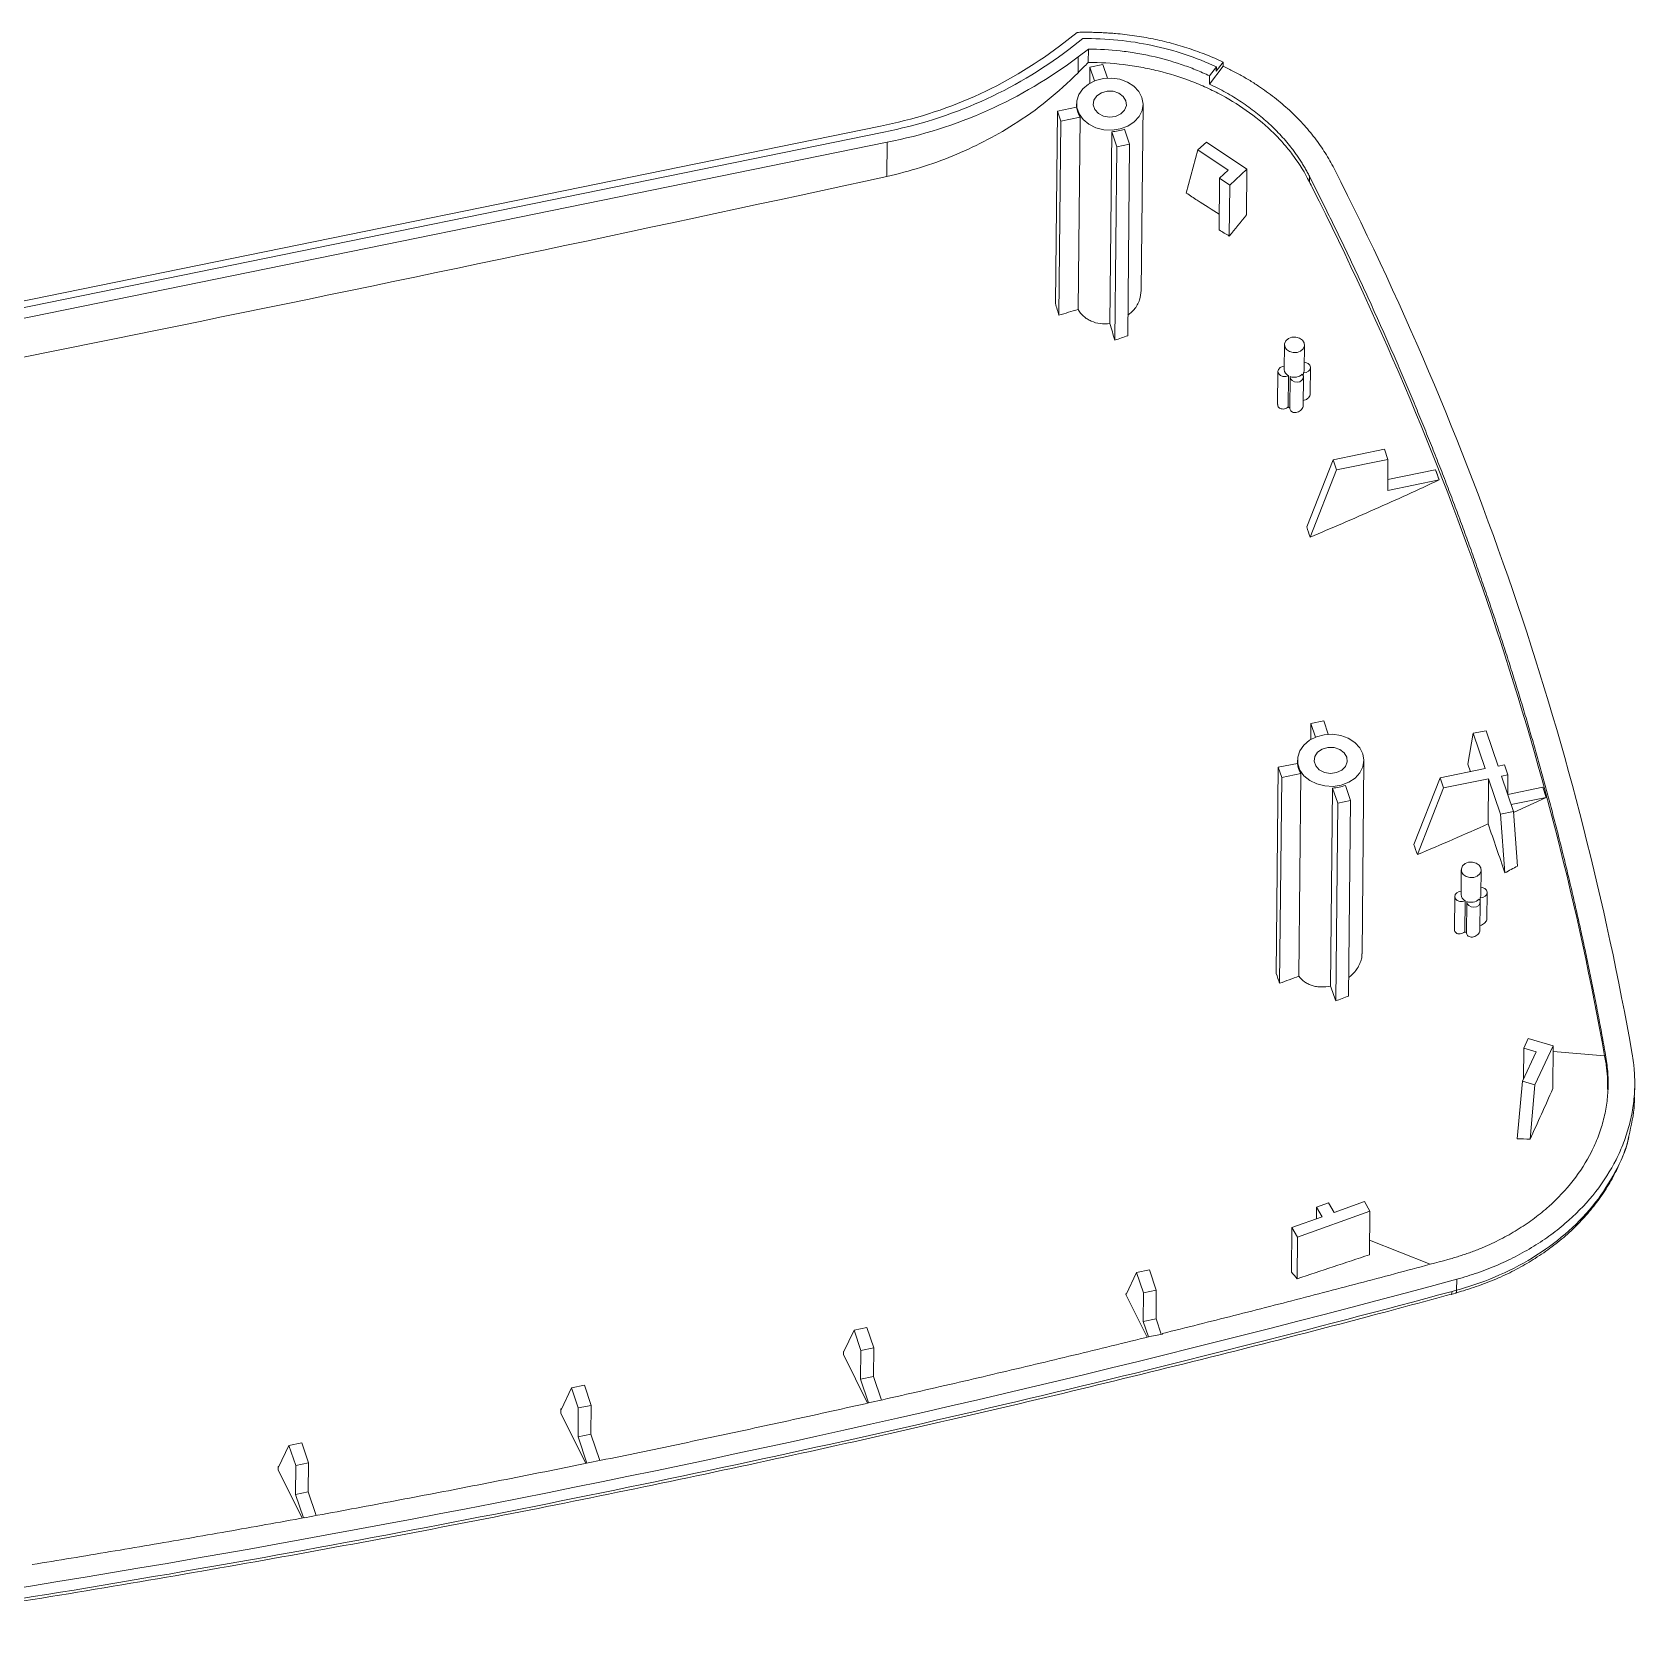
# Model space of a CAD drawing. Header units: inches. Extents: x 1813 to 4686, y 284 to 889.
# Drawn here: x 2508.6 to 2593, y 420.2 to 505.2 of the extents above; entities that cross this region are included whole.
import ezdxf

# ---------------------------------------------------------------- set-up
doc = ezdxf.new("R2010")
doc.units = ezdxf.units.IN
doc.header["$LTSCALE"] = 15

msp = doc.modelspace()

# ---------------------------------------------------------------- linework, layer by layer
at = {"color": 7, "linetype": 'Continuous', "lineweight": 15}
for p, q in [((2563.645, 505.209), (2562.707, 504.48)), ((2563.203, 504.305), (2563.944, 504.881)), ((2563.696, 503.913), (2564.235, 504.332)), ((2564.228, 503.626), (2564.235, 504.332)), ((2563.688, 503.079), (2563.696, 503.913)), ((2564.309, 502.531), (2564.318, 503.376)), ((2564.318, 503.376), (2564.994, 503.515)), ((2564.318, 503.376), (2564.561, 502.655)), ((2564.994, 503.515), (2565.234, 502.802)), ((2571.33, 503.428), (2570.615, 502.485)), ((2570.977, 503.39), (2570.619, 502.919)), ((2570.975, 503.173), (2571.332, 503.645)), ((2570.975, 503.173), (2570.977, 503.39)), ((2571.33, 503.428), (2571.332, 503.645)), ((2570.619, 502.919), (2570.615, 502.485)), ((2563.614, 501.448), (2563.612, 501.271)), ((2567.017, 491.607), (2567.114, 501.413)), ((2562.501, 490.919), (2562.601, 501.065)), ((2562.601, 501.065), (2563.616, 501.272)), ((2562.601, 501.065), (2562.78, 500.533)), ((2562.679, 490.302), (2562.78, 500.533)), ((2562.78, 500.533), (2563.795, 500.74)), ((2563.695, 490.612), (2563.795, 500.74)), ((2553.276, 500.271), (2480.921, 485.511)), ((2481.102, 485.196), (2553.457, 499.956)), ((2565.364, 489.868), (2565.463, 499.972)), ((2565.463, 499.972), (2565.732, 499.174)), ((2566.14, 500.11), (2566.409, 499.312)), ((2481.281, 484.663), (2553.636, 499.424)), ((2553.636, 499.424), (2553.619, 497.621)), ((2565.631, 488.986), (2565.732, 499.174)), ((2565.732, 499.174), (2566.409, 499.312)), ((2566.309, 489.222), (2566.409, 499.312)), ((2569.394, 496.74), (2569.998, 499.01)), ((2570.449, 499.428), (2569.998, 499.01)), ((2569.998, 499.01), (2571.602, 497.94)), ((2572.588, 498.001), (2570.449, 499.428)), ((2571.685, 497.165), (2572.588, 498.001)), ((2572.565, 495.596), (2572.588, 498.001)), ((2571.123, 494.794), (2571.15, 497.522)), ((2571.602, 497.94), (2571.15, 497.522)), ((2571.15, 497.522), (2571.685, 497.165)), ((2571.659, 494.476), (2571.685, 497.165)), ((2575.879, 497.629), (2575.876, 497.339)), ((2574.569, 488.75), (2574.557, 487.45)), ((2575.606, 487.439), (2575.619, 488.74)), ((2574.224, 487.344), (2574.207, 485.6)), ((2574.755, 485.46), (2574.771, 487.113)), ((2574.866, 487.049), (2574.85, 485.41)), ((2575.551, 485.548), (2575.566, 487.042)), ((2575.559, 487.098), (2575.561, 487.274)), ((2575.926, 486.178), (2575.939, 487.545)), ((2575.736, 479.144), (2577.133, 482.685)), ((2579.84, 483.237), (2577.133, 482.685)), ((2577.133, 482.685), (2577.312, 482.153)), ((2577.312, 482.153), (2580.019, 482.705)), ((2579.84, 483.237), (2580.019, 482.705)), ((2580.019, 482.705), (2580.003, 481.07)), ((2575.912, 478.605), (2577.312, 482.153)), ((2580.009, 481.64), (2582.504, 482.149)), ((2582.531, 482.161), (2582.504, 482.149)), ((2582.504, 482.149), (2582.531, 482.154)), ((2582.531, 482.154), (2582.531, 482.161)), ((2582.531, 482.154), (2582.71, 481.622)), ((2580.003, 481.07), (2582.71, 481.622)), ((2575.947, 467.946), (2575.956, 468.791)), ((2576.632, 468.929), (2575.956, 468.791)), ((2575.956, 468.791), (2576.199, 468.069)), ((2576.872, 468.216), (2576.632, 468.929)), ((2584.223, 466.646), (2584.515, 468.27)), ((2585.192, 468.408), (2584.515, 468.27)), ((2584.515, 468.27), (2585.142, 466.408)), ((2585.818, 466.546), (2585.192, 468.408)), ((2575.254, 466.686), (2574.239, 466.479)), ((2575.252, 466.862), (2575.25, 466.686)), ((2578.651, 456.651), (2578.752, 466.828)), ((2584.223, 466.646), (2584.359, 466.248)), ((2586.157, 466.615), (2585.818, 466.546)), ((2586.157, 466.615), (2586.336, 466.083)), ((2574.132, 455.619), (2574.239, 466.479)), ((2574.239, 466.479), (2574.418, 465.947)), ((2574.311, 455.095), (2574.418, 465.947)), ((2574.418, 465.947), (2575.433, 466.154)), ((2575.328, 455.471), (2575.433, 466.154)), ((2581.383, 462.402), (2582.773, 465.925)), ((2585.142, 466.408), (2582.773, 465.925)), ((2582.773, 465.925), (2582.952, 465.392)), ((2582.952, 465.392), (2585.321, 465.876)), ((2585.321, 465.876), (2585.297, 463.497)), ((2585.321, 465.876), (2585.947, 464.013)), ((2585.997, 466.014), (2586.336, 466.083)), ((2586.624, 464.151), (2585.997, 466.014)), ((2586.336, 466.083), (2586.325, 465.039)), ((2576.998, 454.949), (2577.101, 465.386)), ((2577.101, 465.386), (2577.37, 464.588)), ((2578.047, 464.726), (2577.778, 465.524)), ((2581.566, 461.878), (2582.952, 465.392)), ((2586.326, 465.051), (2588.171, 465.427)), ((2586.501, 464.518), (2588.35, 464.895)), ((2586.628, 464.102), (2588.35, 464.895)), ((2588.171, 465.427), (2588.35, 464.895)), ((2577.267, 454.166), (2577.37, 464.588)), ((2577.37, 464.588), (2578.047, 464.726)), ((2577.945, 454.426), (2578.047, 464.726)), ((2585.947, 464.013), (2586.624, 464.151)), ((2586.182, 460.915), (2585.947, 464.013)), ((2586.842, 461.274), (2586.624, 464.151)), ((2583.88, 461.081), (2583.867, 459.781)), ((2584.917, 459.771), (2584.93, 461.071)), ((2585.236, 458.513), (2585.249, 459.876)), ((2583.534, 459.676), (2583.517, 457.929)), ((2584.065, 457.802), (2584.081, 459.445)), ((2584.176, 459.38), (2584.16, 457.755)), ((2584.862, 457.901), (2584.876, 459.373)), ((2584.869, 459.43), (2584.871, 459.606)), ((2587.41, 452.193), (2587.169, 451.678)), ((2588.724, 451.808), (2587.41, 452.193)), ((2587.826, 451.486), (2587.102, 449.94)), ((2587.153, 450.05), (2587.169, 451.678)), ((2587.169, 451.678), (2587.826, 451.486)), ((2587.759, 449.748), (2588.724, 451.808)), ((2588.702, 449.554), (2588.724, 451.808)), ((2591.501, 451.204), (2591.498, 450.915)), ((2586.83, 446.904), (2587.102, 449.94)), ((2587.102, 449.94), (2587.759, 449.748)), ((2587.502, 446.882), (2587.759, 449.748)), ((2593.014, 449.187), (2593.019, 449.759)), ((2577.185, 443.018), (2578.774, 443.589)), ((2578.774, 443.589), (2579.068, 443.089)), ((2574.962, 442.219), (2576.55, 442.79)), ((2579.068, 443.089), (2575.256, 441.719)), ((2576.25, 442.682), (2576.256, 443.29)), ((2576.256, 443.29), (2576.892, 443.518)), ((2576.55, 442.79), (2576.256, 443.29)), ((2576.892, 443.518), (2577.185, 443.018)), ((2579.045, 440.794), (2579.068, 443.089)), ((2574.939, 439.864), (2574.962, 442.219)), ((2575.256, 441.719), (2574.962, 442.219)), ((2575.234, 439.53), (2575.256, 441.719)), ((2566.778, 439.853), (2566.227, 438.699)), ((2566.778, 439.853), (2567.455, 439.992)), ((2567.136, 438.789), (2566.778, 439.853)), ((2567.455, 439.992), (2567.813, 438.927)), ((2583.638, 439.5), (2583.632, 438.921)), ((2566.214, 438.737), (2566.248, 438.743)), ((2566.214, 438.692), (2566.214, 438.737)), ((2566.227, 438.699), (2566.214, 438.737)), ((2567.332, 436.444), (2566.214, 438.692)), ((2567.121, 437.272), (2567.136, 438.789)), ((2567.813, 438.927), (2567.136, 438.789)), ((2567.813, 438.927), (2567.798, 437.411)), ((2583.348, 438.7), (2583.587, 438.766)), ((2551.891, 436.817), (2551.339, 435.662)), ((2551.891, 436.817), (2552.567, 436.955)), ((2552.249, 435.752), (2551.891, 436.817)), ((2552.567, 436.955), (2552.925, 435.89)), ((2567.798, 437.411), (2567.121, 437.272)), ((2567.121, 437.272), (2567.395, 436.459)), ((2568.071, 436.599), (2567.798, 437.411)), ((2567.464, 436.475), (2568.141, 436.613)), ((2568.141, 436.613), (2568.132, 436.64)), ((2568.132, 436.611), (2568.132, 436.64)), ((2551.325, 435.525), (2551.327, 435.7)), ((2552.592, 432.97), (2551.325, 435.525)), ((2551.327, 435.7), (2551.36, 435.707)), ((2551.339, 435.662), (2551.327, 435.7)), ((2552.234, 434.236), (2552.249, 435.752)), ((2552.249, 435.752), (2552.925, 435.89)), ((2552.925, 435.89), (2552.91, 434.374)), ((2552.91, 434.374), (2552.234, 434.236)), ((2552.234, 434.236), (2552.655, 432.983)), ((2553.327, 433.135), (2552.91, 434.374)), ((2536.452, 432.625), (2537.003, 433.78)), ((2537.003, 433.78), (2537.68, 433.918)), ((2537.003, 433.78), (2537.361, 432.715)), ((2538.038, 432.853), (2537.68, 433.918)), ((2536.437, 432.446), (2536.439, 432.663)), ((2536.439, 432.663), (2536.473, 432.67)), ((2536.439, 432.663), (2536.452, 432.625)), ((2537.361, 432.715), (2537.346, 431.199)), ((2537.361, 432.715), (2538.038, 432.853)), ((2538.023, 431.337), (2538.038, 432.853)), ((2552.721, 433.012), (2553.397, 433.15)), ((2552.725, 432.998), (2552.721, 433.012)), ((2536.437, 432.446), (2537.751, 429.793)), ((2522.116, 430.743), (2522.792, 430.881)), ((2523.151, 429.817), (2522.792, 430.881)), ((2538.023, 431.337), (2537.346, 431.199)), ((2537.346, 431.199), (2537.815, 429.805)), ((2538.492, 429.943), (2538.023, 431.337)), ((2521.564, 429.588), (2522.116, 430.743)), ((2522.116, 430.743), (2522.474, 429.678)), ((2521.55, 429.455), (2521.552, 429.626)), ((2521.55, 429.455), (2522.81, 426.914)), ((2521.552, 429.626), (2521.586, 429.633)), ((2521.552, 429.626), (2521.564, 429.588)), ((2522.474, 429.678), (2522.459, 428.162)), ((2522.474, 429.678), (2523.151, 429.817)), ((2523.136, 428.3), (2523.151, 429.817)), ((2537.886, 429.819), (2538.562, 429.957)), ((2523.136, 428.3), (2522.459, 428.162)), ((2523.557, 427.048), (2523.136, 428.3)), ((2522.459, 428.162), (2522.875, 426.926)), ((2522.946, 426.938), (2522.95, 426.924)), ((2522.95, 426.924), (2523.627, 427.062))]:
    msp.add_line(p, q, dxfattribs=at)
at = {"color": 8, "linetype": 'Continuous', "lineweight": 15}
for p, q in [((2588.722, 451.507), (2591.433, 451.28)), ((2579.053, 441.557), (2582.244, 440.298))]:
    msp.add_line(p, q, dxfattribs=at)
at = {"color": 7, "linetype": 'Continuous', "lineweight": 15, "flags": 128}
for points in [[(2567.056, 501.776), (2566.891, 502.096), (2566.631, 502.374), (2566.291, 502.593), (2565.893, 502.739), (2565.461, 502.802), (2565.023, 502.78), (2564.607, 502.673), (2564.239, 502.487), (2563.941, 502.236), (2563.732, 501.933), (2563.626, 501.6), (2563.629, 501.255), (2563.742, 500.922), (2563.956, 500.62), (2564.258, 500.37), (2564.631, 500.186), (2565.049, 500.08), (2565.487, 500.059), (2565.917, 500.125), (2566.312, 500.272), (2566.648, 500.492), (2566.904, 500.772), (2567.062, 501.092), (2567.114, 501.434), (2567.056, 501.776)], [(2566.21, 501.603), (2566.072, 501.832), (2565.838, 502.006), (2565.541, 502.103), (2565.219, 502.109), (2564.917, 502.023), (2564.676, 501.857), (2564.527, 501.634), (2564.491, 501.383), (2564.574, 501.139), (2564.763, 500.934), (2565.033, 500.796), (2565.348, 500.744), (2565.665, 500.784), (2565.941, 500.912), (2566.14, 501.11), (2566.234, 501.351), (2566.21, 501.603)], [(2575.602, 488.848), (2575.512, 488.993), (2575.358, 489.1), (2575.164, 489.153), (2574.96, 489.144), (2574.776, 489.074), (2574.64, 488.954), (2574.574, 488.802), (2574.587, 488.641), (2574.677, 488.496), (2574.83, 488.389), (2575.024, 488.336), (2575.229, 488.346), (2575.413, 488.416), (2575.548, 488.536), (2575.615, 488.688), (2575.602, 488.848)], [(2575.561, 487.274), (2575.707, 487.289), (2575.832, 487.349), (2575.914, 487.445), (2575.939, 487.559), (2575.901, 487.672), (2575.808, 487.762), (2575.676, 487.814), (2575.61, 487.822)], [(2574.558, 487.616), (2574.456, 487.6), (2574.331, 487.54), (2574.249, 487.444), (2574.224, 487.33), (2574.262, 487.217), (2574.355, 487.127), (2574.487, 487.075), (2574.635, 487.07), (2574.771, 487.113), (2574.771, 487.113)], [(2574.867, 487.069), (2574.886, 486.954), (2574.964, 486.855), (2575.087, 486.791), (2575.232, 486.771), (2575.375, 486.8), (2575.489, 486.873), (2575.555, 486.976), (2575.56, 487.092), (2575.505, 487.199)], [(2578.694, 467.19), (2578.529, 467.51), (2578.269, 467.788), (2577.929, 468.007), (2577.53, 468.153), (2577.099, 468.217), (2576.661, 468.194), (2576.245, 468.087), (2575.877, 467.902), (2575.579, 467.65), (2575.37, 467.348), (2575.264, 467.014), (2575.267, 466.669), (2575.38, 466.336), (2575.594, 466.034), (2575.896, 465.784), (2576.268, 465.6), (2576.687, 465.494), (2577.125, 465.474), (2577.555, 465.539), (2577.95, 465.687), (2578.286, 465.907), (2578.542, 466.186), (2578.7, 466.507), (2578.752, 466.849), (2578.694, 467.19)], [(2577.848, 467.018), (2577.71, 467.246), (2577.476, 467.421), (2577.179, 467.517), (2576.857, 467.523), (2576.555, 467.438), (2576.314, 467.272), (2576.165, 467.048), (2576.129, 466.798), (2576.212, 466.553), (2576.401, 466.348), (2576.671, 466.21), (2576.986, 466.158), (2577.303, 466.199), (2577.579, 466.327), (2577.778, 466.524), (2577.872, 466.766), (2577.848, 467.018)], [(2584.912, 461.18), (2584.822, 461.325), (2584.669, 461.432), (2584.475, 461.484), (2584.27, 461.475), (2584.086, 461.405), (2583.951, 461.285), (2583.884, 461.133), (2583.897, 460.973), (2583.987, 460.828), (2584.141, 460.721), (2584.334, 460.668), (2584.539, 460.677), (2584.723, 460.747), (2584.858, 460.867), (2584.925, 461.019), (2584.912, 461.18)], [(2584.081, 459.445), (2583.945, 459.402), (2583.797, 459.407), (2583.666, 459.459), (2583.572, 459.549), (2583.535, 459.661), (2583.559, 459.775), (2583.641, 459.871), (2583.766, 459.932), (2583.868, 459.947)], [(2584.921, 460.154), (2584.986, 460.145), (2585.118, 460.093), (2585.211, 460.003), (2585.249, 459.891), (2585.225, 459.777), (2585.142, 459.681), (2585.017, 459.62), (2584.871, 459.606), (2584.871, 459.606)], [(2584.815, 459.531), (2584.871, 459.423), (2584.865, 459.307), (2584.799, 459.204), (2584.685, 459.131), (2584.542, 459.102), (2584.397, 459.122), (2584.274, 459.187), (2584.197, 459.286), (2584.177, 459.401)]]:
    msp.add_lwpolyline(points, dxfattribs=at)
at = {"color": 8, "linetype": 'Continuous', "lineweight": 15, "flags": 128}
msp.add_lwpolyline([(2583.586, 438.766), (2583.594, 438.769), (2583.61, 438.786), (2583.622, 438.818), (2583.63, 438.863), (2583.632, 438.921)], dxfattribs=at)
at = {"color": 7, "linetype": 'Continuous', "lineweight": 15}
for centre, radius, start, end in [((2548.936, 522.666), 22.812, 280.96924, 307.13547), ((2548.972, 523.097), 23.572, 280.96924, 307.13547), ((2549.006, 523.312), 24.333, 280.96924, 307.13547), ((2564.768, 501.364), 1.156, 184.54499, 212.65075), ((2565.381, 502.101), 2.131, 272.20571, 290.85395), ((2574.949, 487.463), 0.393, 181.98543, 243.07243), ((2575.082, 487.643), 0.613, 249.45242, 313.60724), ((2575.27, 487.444), 0.337, 329.75614, 359.22012), ((2576.406, 466.778), 1.156, 184.54499, 212.65075), ((2577.019, 467.516), 2.131, 272.20571, 290.85395), ((2584.259, 459.795), 0.393, 181.98543, 243.07243), ((2584.58, 459.775), 0.337, 329.75614, 359.22012), ((2584.392, 459.975), 0.613, 249.45242, 313.60724)]:
    msp.add_arc(centre, radius, start, end, dxfattribs=at)
for points, knots in [([(2563.645, 505.209), (2563.741, 505.211), (2563.934, 505.215), (2564.222, 505.215), (2564.51, 505.211), (2564.797, 505.203), (2565.085, 505.189), (2565.372, 505.171), (2565.897, 505.13), (2566.659, 505.041), (2567.642, 504.87), (2568.605, 504.644), (2569.387, 504.412), (2570, 504.2), (2570.452, 504.028), (2570.898, 503.844), (2571.187, 503.711), (2571.332, 503.645)], [0, 0, 0, 0, 0.0359, 0.071743, 0.107546, 0.143323, 0.179088, 0.214859, 0.250649, 0.376124, 0.501514, 0.625843, 0.750281, 0.812666, 0.875027, 0.937445, 1, 1, 1, 1]), ([(2570.619, 502.919), (2570.378, 503.032), (2570.132, 503.14), (2569.633, 503.34), (2569.381, 503.434), (2568.615, 503.693), (2568.091, 503.839), (2567.288, 504.018), (2567.016, 504.07), (2566.468, 504.162), (2566.19, 504.2), (2565.357, 504.294), (2564.797, 504.328), (2564.235, 504.332)], [0, 0, 0, 0, 0.125, 0.125, 0.25, 0.25, 0.5, 0.5, 0.625, 0.625, 0.75, 0.75, 1, 1, 1, 1]), ([(2575.876, 497.339), (2575.645, 497.8), (2575.372, 498.245), (2574.899, 498.889), (2574.73, 499.1), (2574.376, 499.508), (2574.191, 499.706), (2573.608, 500.281), (2573.185, 500.64), (2572.271, 501.31), (2571.777, 501.622), (2570.998, 502.041), (2570.732, 502.173), (2570.191, 502.42), (2569.916, 502.535), (2569.078, 502.854), (2568.501, 503.034), (2567.609, 503.253), (2567.306, 503.318), (2566.694, 503.429), (2566.388, 503.476), (2565.466, 503.587), (2564.849, 503.625), (2564.228, 503.626)], [0, 0, 0, 0, 0.125, 0.125, 0.1875, 0.1875, 0.25, 0.25, 0.375, 0.375, 0.5, 0.5, 0.5625, 0.5625, 0.625, 0.625, 0.75, 0.75, 0.8125, 0.8125, 0.875, 0.875, 1, 1, 1, 1]), ([(2571.33, 503.428), (2571.424, 503.383), (2571.611, 503.294), (2571.886, 503.154), (2572.157, 503.009), (2572.423, 502.859), (2572.686, 502.704), (2572.944, 502.544), (2573.408, 502.243), (2574.053, 501.777), (2574.833, 501.113), (2575.542, 500.403), (2576.068, 499.776), (2576.45, 499.255), (2576.715, 498.856), (2576.961, 498.449), (2577.106, 498.171), (2577.179, 498.032)], [0, 0, 0, 0, 0.035742, 0.071448, 0.10714, 0.142836, 0.178556, 0.21432, 0.250147, 0.375211, 0.500414, 0.625204, 0.750075, 0.812601, 0.875027, 0.937458, 1, 1, 1, 1]), ([(2575.879, 497.629), (2575.842, 497.701), (2575.768, 497.844), (2575.649, 498.056), (2575.524, 498.266), (2575.393, 498.474), (2575.255, 498.679), (2575.112, 498.881), (2574.838, 499.248), (2574.404, 499.765), (2573.766, 500.404), (2573.064, 501.001), (2572.429, 501.459), (2571.894, 501.801), (2571.48, 502.043), (2571.055, 502.273), (2570.762, 502.415), (2570.615, 502.485)], [0, 0, 0, 0, 0.035769, 0.071492, 0.107189, 0.142879, 0.178583, 0.21432, 0.250109, 0.375031, 0.499969, 0.62511, 0.7502, 0.812671, 0.875058, 0.937466, 1, 1, 1, 1]), ([(2553.619, 497.621), (2554.82, 497.884), (2555.976, 498.245), (2558.201, 499.153), (2559.27, 499.701), (2560.295, 500.346)], [0, 0, 0, 0, 0.5, 0.5, 1, 1, 1, 1]), ([(2591.501, 451.204), (2591.439, 451.551), (2591.316, 452.245), (2591.122, 453.284), (2590.922, 454.321), (2590.715, 455.358), (2590.501, 456.393), (2590.28, 457.426), (2590.053, 458.458), (2589.819, 459.489), (2589.578, 460.518), (2589.33, 461.546), (2589.075, 462.573), (2588.814, 463.598), (2588.546, 464.622), (2588.271, 465.644), (2587.989, 466.665), (2587.7, 467.685), (2587.405, 468.703), (2587.103, 469.72), (2586.794, 470.736), (2586.478, 471.75), (2586.155, 472.763), (2585.826, 473.774), (2585.49, 474.784), (2585.147, 475.792), (2584.797, 476.8), (2584.44, 477.805), (2584.077, 478.81), (2583.707, 479.813), (2583.33, 480.814), (2582.946, 481.815), (2582.555, 482.813), (2582.158, 483.811), (2581.754, 484.807), (2581.343, 485.802), (2580.925, 486.795), (2580.5, 487.787), (2580.069, 488.777), (2579.631, 489.767), (2579.186, 490.754), (2578.734, 491.741), (2578.275, 492.726), (2577.81, 493.709), (2577.337, 494.691), (2576.858, 495.672), (2576.373, 496.652), (2576.044, 497.303), (2575.879, 497.629)], [0, 0, 0, 0, 0.021839, 0.043665, 0.065478, 0.087279, 0.109069, 0.130847, 0.152616, 0.174374, 0.196124, 0.217865, 0.239598, 0.261324, 0.283043, 0.304756, 0.326463, 0.348166, 0.369865, 0.391559, 0.413251, 0.434941, 0.456628, 0.478314, 0.5, 0.521686, 0.543372, 0.565059, 0.586749, 0.608441, 0.630135, 0.651834, 0.673537, 0.695244, 0.716957, 0.738676, 0.760402, 0.782135, 0.803876, 0.825626, 0.847384, 0.869153, 0.890931, 0.912721, 0.934522, 0.956335, 0.978161, 1, 1, 1, 1]), ([(2569.394, 496.74), (2569.586, 496.612), (2570.166, 496.225), (2570.745, 495.868), (2571.132, 495.63)], [0, 0, 0, 0, 0.3322296, 1, 1, 1, 1]), ([(2591.433, 451.28), (2590.046, 459.058), (2588.075, 466.797), (2582.896, 482.187), (2579.74, 489.684), (2576.051, 496.992)], [0, 0, 0, 0, 0.5, 0.5, 1, 1, 1, 1]), ([(2566.32, 490.307), (2566.432, 490.399), (2566.703, 490.624), (2566.96, 491.089), (2566.992, 491.443), (2567.007, 491.609)], [0, 0, 0, 0, 0.271848, 0.65761, 1, 1, 1, 1]), ([(2563.695, 490.612), (2563.771, 490.477), (2563.868, 490.355), (2564.042, 490.197), (2564.106, 490.148), (2564.24, 490.062), (2564.31, 490.024), (2564.531, 489.925), (2564.693, 489.881), (2565.023, 489.84), (2565.196, 489.843), (2565.364, 489.868)], [0, 0, 0, 0, 0.25, 0.25, 0.375, 0.375, 0.5, 0.5, 0.75, 0.75, 1, 1, 1, 1]), ([(2575.546, 485.802), (2575.588, 485.812), (2575.672, 485.831), (2575.787, 485.905), (2575.873, 486.001), (2575.921, 486.099), (2575.921, 486.157), (2575.921, 486.178)], [0, 0, 0, 0, 0.220403, 0.440706, 0.662352, 0.876736, 1, 1, 1, 1]), ([(2574.212, 485.6), (2574.21, 485.587), (2574.205, 485.541), (2574.237, 485.472), (2574.3, 485.404), (2574.391, 485.364), (2574.501, 485.355), (2574.62, 485.38), (2574.705, 485.423), (2574.747, 485.454), (2574.755, 485.46)], [0, 0, 0, 0, 0.057507, 0.20348, 0.345749, 0.489671, 0.639647, 0.797956, 0.963781, 1, 1, 1, 1]), ([(2574.755, 485.46), (2574.77, 485.454), (2574.785, 485.448), (2574.817, 485.439), (2574.834, 485.435), (2574.851, 485.432)], [0, 0, 0, 0, 0.5, 0.5, 1, 1, 1, 1]), ([(2574.853, 485.411), (2574.853, 485.386), (2574.854, 485.33), (2574.898, 485.256), (2574.972, 485.198), (2575.07, 485.168), (2575.184, 485.171), (2575.304, 485.208), (2575.416, 485.279), (2575.501, 485.376), (2575.548, 485.472), (2575.546, 485.529), (2575.546, 485.548)], [0, 0, 0, 0, 0.076237, 0.175204, 0.273494, 0.374191, 0.479972, 0.591756, 0.708086, 0.82515, 0.938317, 1, 1, 1, 1]), ([(2575.912, 478.605), (2577.058, 479.086), (2578.199, 479.579), (2580.465, 480.585), (2581.591, 481.098), (2582.71, 481.622)], [0, 0, 0, 0, 0.5, 0.5, 1, 1, 1, 1]), ([(2585.233, 458.513), (2585.232, 458.489), (2585.229, 458.434), (2585.185, 458.345), (2585.109, 458.258), (2585.004, 458.187), (2584.915, 458.154), (2584.865, 458.146), (2584.857, 458.144)], [0, 0, 0, 0, 0.142354, 0.330055, 0.52652, 0.734846, 0.9536, 1, 1, 1, 1]), ([(2584.065, 457.802), (2584.028, 457.778), (2583.955, 457.73), (2583.827, 457.698), (2583.706, 457.702), (2583.605, 457.744), (2583.541, 457.815), (2583.514, 457.881), (2583.519, 457.921), (2583.52, 457.928)], [0, 0, 0, 0, 0.167563, 0.335064, 0.503271, 0.666098, 0.819828, 0.965432, 1, 1, 1, 1]), ([(2584.065, 457.802), (2584.08, 457.796), (2584.096, 457.791), (2584.128, 457.783), (2584.144, 457.779), (2584.161, 457.777)], [0, 0, 0, 0, 0.5, 0.5, 1, 1, 1, 1]), ([(2584.86, 457.901), (2584.86, 457.898), (2584.866, 457.866), (2584.842, 457.796), (2584.789, 457.703), (2584.702, 457.62), (2584.59, 457.558), (2584.465, 457.525), (2584.344, 457.531), (2584.245, 457.574), (2584.181, 457.646), (2584.159, 457.712), (2584.161, 457.749), (2584.161, 457.755)], [0, 0, 0, 0, 0.0098821, 0.1079348, 0.2084573, 0.3142322, 0.4261535, 0.5426168, 0.6596771, 0.7727473, 0.8792501, 0.9800005, 1, 1, 1, 1]), ([(2577.955, 455.404), (2578.009, 455.447), (2578.147, 455.556), (2578.324, 455.76), (2578.484, 456.004), (2578.59, 456.254), (2578.646, 456.474), (2578.645, 456.602), (2578.645, 456.651)], [0, 0, 0, 0, 0.130795, 0.32916, 0.516769, 0.710269, 0.89036, 1, 1, 1, 1]), ([(2575.328, 455.471), (2575.405, 455.355), (2575.505, 455.255), (2575.682, 455.13), (2575.746, 455.092), (2575.881, 455.028), (2575.951, 455), (2576.099, 454.955), (2576.177, 454.937), (2576.335, 454.912), (2576.415, 454.904), (2576.661, 454.898), (2576.832, 454.914), (2576.998, 454.949)], [0, 0, 0, 0, 0.25, 0.25, 0.375, 0.375, 0.5, 0.5, 0.625, 0.625, 0.75, 0.75, 1, 1, 1, 1]), ([(2592.888, 451.35), (2592.901, 451.272), (2592.927, 451.116), (2592.958, 450.881), (2592.983, 450.646), (2593.002, 450.412), (2593.014, 450.176), (2593.02, 449.941), (2593.02, 449.705), (2593.006, 449.235), (2592.937, 448.531), (2592.742, 447.601), (2592.448, 446.687), (2591.922, 445.501), (2591.026, 444.091), (2589.835, 442.825), (2588.728, 441.919), (2587.826, 441.299), (2586.859, 440.741), (2586.005, 440.333), (2585.297, 440.042), (2584.755, 439.842), (2584.202, 439.659), (2583.826, 439.553), (2583.638, 439.5)], [0, 0, 0, 0, 0.015649, 0.031276, 0.046887, 0.062491, 0.078094, 0.093704, 0.109328, 0.124972, 0.187358, 0.249723, 0.312341, 0.374938, 0.499767, 0.624815, 0.687323, 0.74981, 0.812375, 0.874919, 0.906222, 0.937465, 0.968705, 1, 1, 1, 1]), ([(2583.176, 440.54), (2583.273, 440.567), (2583.467, 440.62), (2583.754, 440.708), (2584.039, 440.8), (2584.32, 440.899), (2584.599, 441.002), (2584.874, 441.111), (2585.372, 441.321), (2586.075, 441.657), (2586.945, 442.159), (2587.757, 442.717), (2588.753, 443.532), (2589.825, 444.672), (2590.632, 445.94), (2591.105, 447.008), (2591.37, 447.83), (2591.545, 448.667), (2591.614, 449.371), (2591.623, 449.936), (2591.606, 450.36), (2591.568, 450.783), (2591.523, 451.064), (2591.501, 451.204)], [0, 0, 0, 0, 0.017891, 0.035757, 0.053608, 0.071457, 0.089312, 0.107185, 0.125087, 0.187619, 0.250196, 0.312671, 0.375191, 0.500239, 0.625068, 0.687652, 0.750283, 0.812636, 0.875035, 0.906296, 0.937506, 0.968722, 1, 1, 1, 1]), ([(2591.586, 449.495), (2591.586, 449.934), (2591.587, 450.409), (2591.504, 450.878), (2591.498, 450.915)], [0, 0, 0, 0, 0.922003, 1, 1, 1, 1]), ([(2592.703, 447.036), (2592.838, 447.596), (2593.011, 448.31), (2593.001, 449.032), (2592.998, 449.187)], [0, 0, 0, 0, 0.786304, 1, 1, 1, 1]), ([(2583.582, 438.779), (2583.719, 438.818), (2584.217, 438.958), (2585.013, 439.229), (2585.99, 439.62), (2586.898, 440.073), (2587.804, 440.604), (2588.667, 441.202), (2589.482, 441.868), (2590.218, 442.585), (2590.876, 443.348), (2591.456, 444.156), (2591.956, 445.006), (2592.359, 445.887), (2592.605, 446.544), (2592.69, 446.91), (2592.703, 446.969)], [0, 0, 0, 0, 0.030494, 0.110745, 0.181184, 0.258968, 0.334827, 0.416475, 0.49801, 0.578558, 0.658865, 0.740137, 0.821912, 0.903585, 0.984556, 1, 1, 1, 1]), ([(2568.132, 436.64), (2568.761, 436.797), (2570.019, 437.11), (2571.903, 437.585), (2573.786, 438.065), (2575.668, 438.55), (2577.547, 439.04), (2579.425, 439.535), (2581.302, 440.034), (2582.551, 440.371), (2583.176, 440.54)], [0, 0, 0, 0, 0.124913, 0.249848, 0.374806, 0.49979, 0.6248, 0.749837, 0.874903, 1, 1, 1, 1]), ([(2492.801, 420.238), (2494.461, 420.471), (2498.643, 421.058), (2505.326, 422.083), (2512.847, 423.304), (2520.34, 424.601), (2527.807, 425.97), (2535.247, 427.414), (2542.658, 428.93), (2550.039, 430.519), (2557.392, 432.18), (2564.72, 433.915), (2572.023, 435.726), (2578.233, 437.323), (2581.996, 438.343), (2583.344, 438.709)], [0, 0, 0, 0, 0.054005, 0.136078, 0.218069, 0.299989, 0.381857, 0.463694, 0.545496, 0.627191, 0.70889, 0.790629, 0.872427, 0.954304, 1, 1, 1, 1]), ([(2492.832, 420.382), (2508.211, 422.541), (2523.46, 425.16), (2553.693, 431.328), (2568.632, 434.866), (2583.395, 438.856)], [0, 0, 0, 0, 0.5, 0.5, 1, 1, 1, 1]), ([(2553.397, 433.15), (2554.069, 433.302), (2555.413, 433.607), (2557.426, 434.071), (2559.438, 434.541), (2561.447, 435.016), (2563.455, 435.497), (2565.461, 435.983), (2566.797, 436.311), (2567.464, 436.475)], [0, 0, 0, 0, 0.142805, 0.285624, 0.42846, 0.571313, 0.714187, 0.857082, 1, 1, 1, 1]), ([(2538.562, 429.957), (2539.239, 430.096), (2540.592, 430.374), (2542.618, 430.797), (2544.644, 431.226), (2546.667, 431.661), (2548.688, 432.101), (2550.708, 432.546), (2552.053, 432.847), (2552.725, 432.998)], [0, 0, 0, 0, 0.142843, 0.285687, 0.428535, 0.571389, 0.71425, 0.85712, 1, 1, 1, 1]), ([(2523.627, 427.062), (2524.308, 427.188), (2525.67, 427.438), (2527.71, 427.821), (2529.749, 428.21), (2531.786, 428.603), (2533.821, 429.003), (2535.855, 429.407), (2537.209, 429.682), (2537.886, 429.819)], [0, 0, 0, 0, 0.14288, 0.28575, 0.428611, 0.571465, 0.714313, 0.857157, 1, 1, 1, 1]), ([(2508.591, 424.466), (2509.277, 424.577), (2510.648, 424.801), (2512.702, 425.143), (2514.755, 425.491), (2516.805, 425.844), (2518.854, 426.203), (2520.901, 426.567), (2522.264, 426.814), (2522.946, 426.938)], [0, 0, 0, 0, 0.142918, 0.285813, 0.428687, 0.57154, 0.714376, 0.857195, 1, 1, 1, 1])]:
    msp.add_open_spline(points, degree=3, knots=knots, dxfattribs=at)
for points in [[(2563.944, 504.881), (2565.168, 504.893), (2567.634, 504.651), (2569.924, 503.885), (2570.977, 503.39)], [(2560.295, 500.346), (2561.531, 501.125), (2562.658, 502.042), (2563.688, 503.079)], [(2564.228, 503.626), (2564.048, 503.443), (2563.868, 503.261), (2563.688, 503.079)], [(2592.888, 451.35), (2590.063, 467.402), (2584.827, 482.963), (2577.179, 498.032)], [(2553.619, 497.621), (2541.558, 494.985), (2517.438, 489.896), (2493.321, 485.145), (2481.264, 482.861)], [(2576.051, 496.992), (2575.993, 497.107), (2575.935, 497.223), (2575.876, 497.339)], [(2571.659, 494.476), (2571.961, 494.848), (2572.263, 495.222), (2572.565, 495.596)], [(2571.123, 494.794), (2571.302, 494.686), (2571.48, 494.58), (2571.659, 494.476)], [(2562.501, 490.919), (2562.56, 490.713), (2562.62, 490.507), (2562.679, 490.302)], [(2562.679, 490.302), (2563.018, 490.404), (2563.357, 490.507), (2563.695, 490.612)], [(2565.364, 489.868), (2565.453, 489.572), (2565.542, 489.278), (2565.631, 488.986)], [(2565.631, 488.986), (2565.858, 489.064), (2566.084, 489.142), (2566.309, 489.222)], [(2582.71, 481.622), (2582.65, 481.802), (2582.591, 481.982), (2582.531, 482.161)], [(2575.736, 479.144), (2575.795, 478.965), (2575.854, 478.785), (2575.912, 478.605)], [(2581.566, 461.878), (2582.817, 462.405), (2584.062, 462.945), (2585.297, 463.497)], [(2585.297, 463.497), (2585.592, 462.634), (2585.887, 461.774), (2586.182, 460.915)], [(2581.383, 462.402), (2581.444, 462.227), (2581.505, 462.053), (2581.566, 461.878)], [(2586.182, 460.915), (2586.403, 461.034), (2586.623, 461.154), (2586.842, 461.274)], [(2574.132, 455.619), (2574.191, 455.444), (2574.251, 455.27), (2574.311, 455.095)], [(2574.311, 455.095), (2574.65, 455.219), (2574.989, 455.344), (2575.328, 455.471)], [(2576.998, 454.949), (2577.088, 454.688), (2577.177, 454.427), (2577.267, 454.166)], [(2577.267, 454.166), (2577.493, 454.252), (2577.719, 454.339), (2577.945, 454.426)], [(2591.433, 451.28), (2591.455, 451.158), (2591.476, 451.036), (2591.498, 450.915)], [(2587.502, 446.882), (2587.903, 447.737), (2588.303, 448.627), (2588.702, 449.554)], [(2586.83, 446.904), (2587.054, 446.896), (2587.279, 446.889), (2587.502, 446.882)], [(2579.045, 440.794), (2577.775, 440.371), (2576.504, 439.95), (2575.234, 439.53)], [(2492.591, 420.927), (2523.563, 425.265), (2553.912, 431.456), (2583.638, 439.5)], [(2575.234, 439.53), (2575.136, 439.641), (2575.037, 439.752), (2574.939, 439.864)], [(2583.395, 438.856), (2583.474, 438.878), (2583.553, 438.899), (2583.632, 438.921)]]:
    msp.add_open_spline(points, degree=3, dxfattribs=at)
at = {"color": 8, "linetype": 'Continuous', "lineweight": 15}
for points, knots in [([(2583.632, 438.921), (2583.632, 438.921), (2583.682, 438.934), (2584.461, 439.153), (2585.946, 439.688), (2587.894, 440.73), (2589.605, 442.025), (2590.998, 443.497), (2592.019, 445.133), (2592.585, 446.322), (2592.694, 446.98), (2592.703, 447.036)], [0, 0, 0, 0, 0.000003, 0.010942, 0.172514, 0.338774, 0.500347, 0.666609, 0.823493, 0.985022, 1, 1, 1, 1]), ([(2583.344, 438.705), (2583.348, 438.704), (2583.367, 438.699), (2583.388, 438.745), (2583.393, 438.819), (2583.395, 438.856)], [0, 0, 0, 0, 0.099726, 0.549863, 1, 1, 1, 1])]:
    msp.add_open_spline(points, degree=3, knots=knots, dxfattribs=at)

doc.saveas('drawing.dxf')
